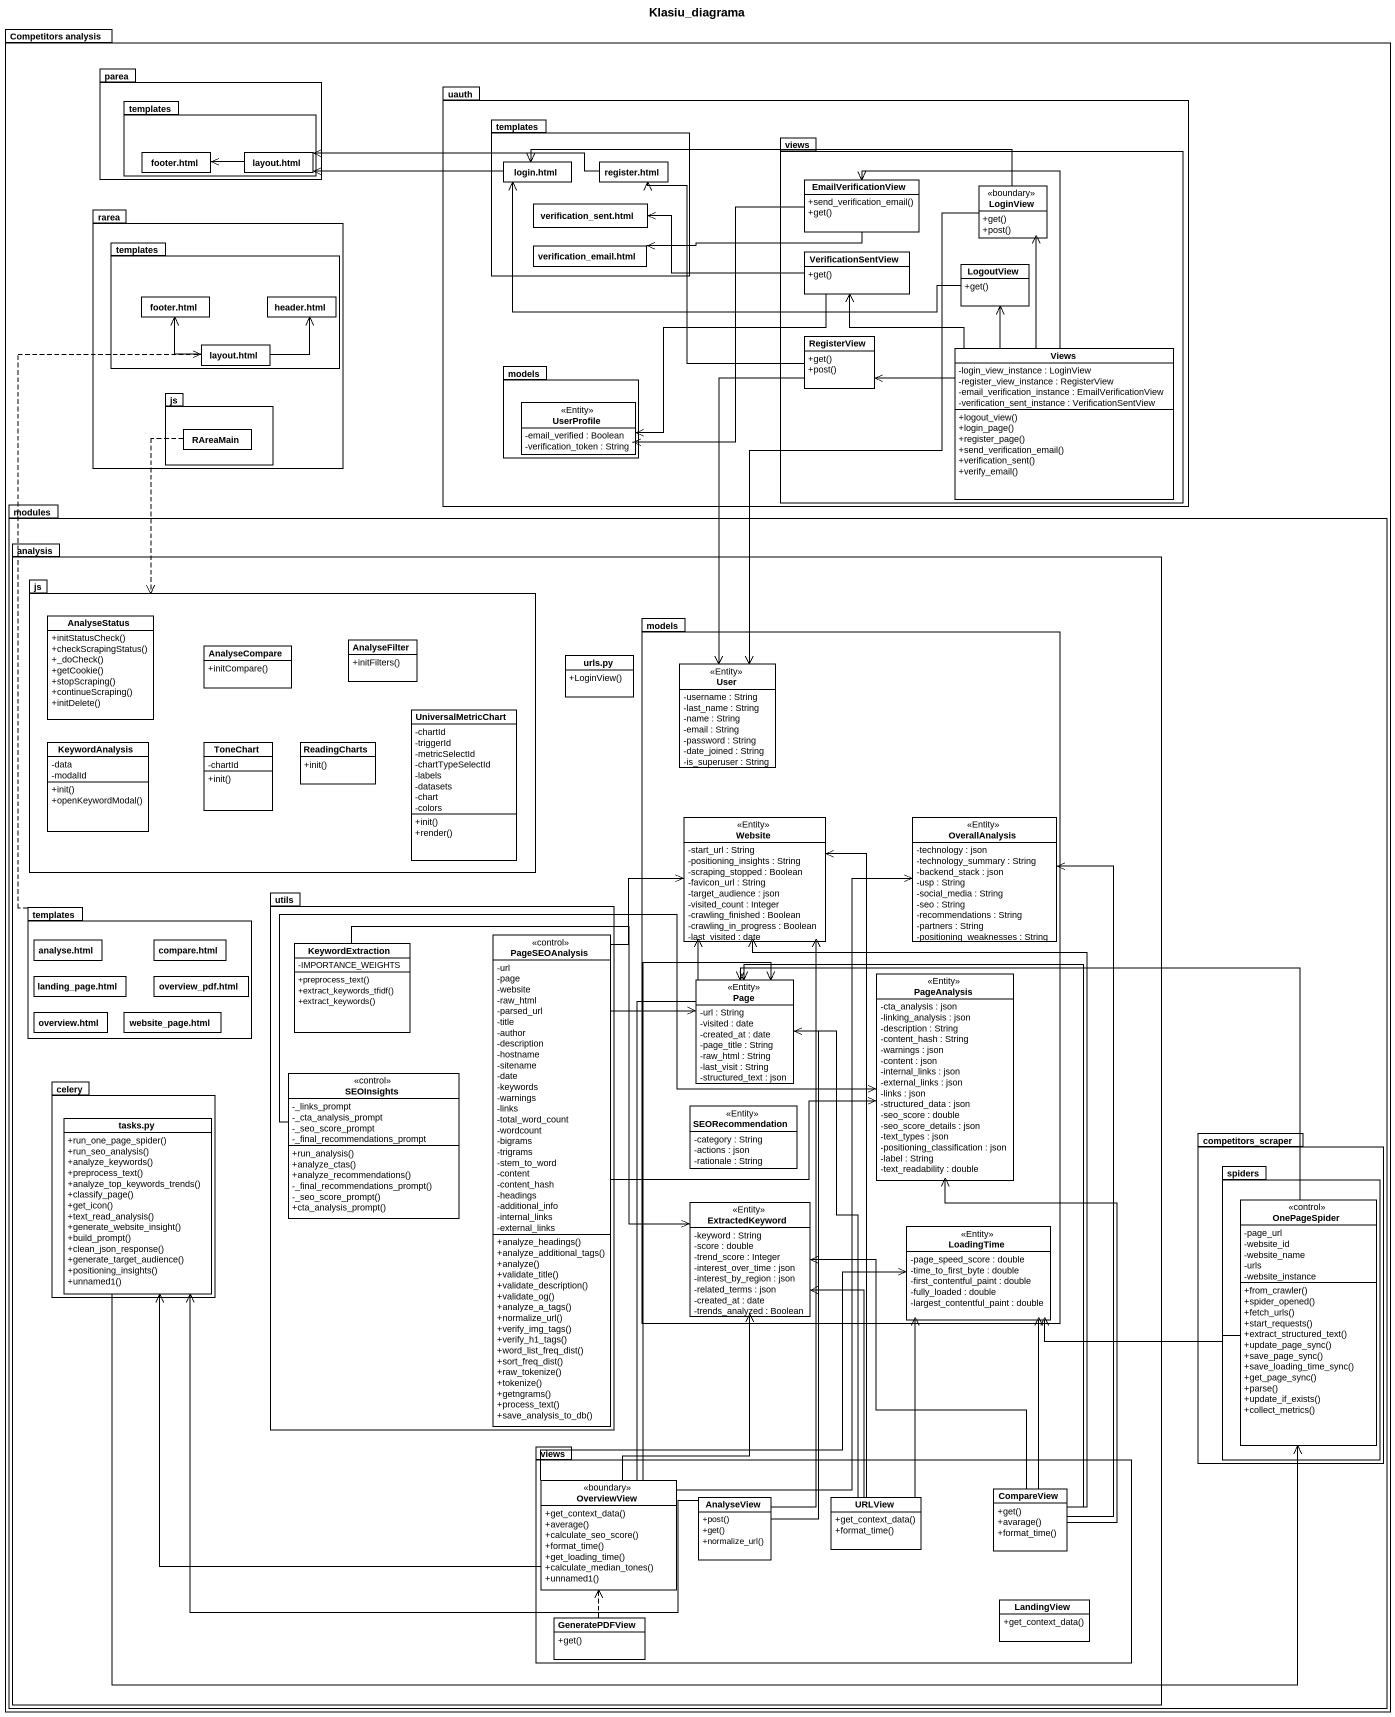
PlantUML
@startuml
title Klasiu_diagrama
hide circle
hide empty members
skinparam classAttributeIconSize 0
package "Competitors analysis" as Competitors_analysis {
  package parea {
    package templates {
      class "footer.html" as footer_html
      class "layout.html" as layout_html
    }
  }
  package uauth {
    package "templates" as templates_2 {
      class "login.html" as login_html
      class "register.html" as register_html
      class "verification_sent.html" as verification_sent_html
      class "verification_email.html" as verification_email_html
    }
    package views {
      class EmailVerificationView {
        +send_verification_email()
        +get()
      }
      class LoginView <<boundary>> {
        +get()
        +post()
      }
      class VerificationSentView {
        +get()
      }
      class LogoutView {
        +get()
      }
      class RegisterView {
        +get()
        +post()
      }
      class Views {
        -login_view_instance : LoginView
        -register_view_instance : RegisterView
        -email_verification_instance : EmailVerificationView
        -verification_sent_instance : VerificationSentView
        +logout_view()
        +login_page()
        +register_page()
        +send_verification_email()
        +verification_sent()
        +verify_email()
      }
    }
    package models {
      class UserProfile <<Entity>> {
        -email_verified : Boolean
        -verification_token : String
      }
    }
  }
  package rarea {
    package "templates" as templates_3 {
      class "footer.html" as footer_html_2
      class "header.html" as header_html
      class "layout.html" as layout_html_2
    }
    package js {
      class RAreaMain
    }
  }
  package modules {
    package analysis {
      package "js" as js_2 {
        class AnalyseStatus {
          +initStatusCheck()
          +checkScrapingStatus()
          +_doCheck()
          +getCookie()
          +stopScraping()
          +continueScraping()
          +initDelete()
        }
        class AnalyseCompare {
          +initCompare()
        }
        class AnalyseFilter {
          +initFilters()
        }
        class UniversalMetricChart {
          -chartId
          -triggerId
          -metricSelectId
          -chartTypeSelectId
          -labels
          -datasets
          -chart
          -colors
          +init()
          +render()
        }
        class KeywordAnalysis {
          -data
          -modalId
          +init()
          +openKeywordModal()
        }
        class ToneChart {
          -chartId
          +init()
        }
        class ReadingCharts {
          +init()
        }
      }
      package "models" as models_2 {
        class User <<Entity>> {
          -username : String
          -last_name : String
          -name : String
          -email : String
          -password : String
          -date_joined : String
          -is_superuser : String
        }
        class Website <<Entity>> {
          -start_url : String
          -positioning_insights : String
          -scraping_stopped : Boolean
          -favicon_url : String
          -target_audience : json
          -visited_count : Integer
          -crawling_finished : Boolean
          -crawling_in_progress : Boolean
          -last_visited : date
        }
        class OverallAnalysis <<Entity>> {
          -technology : json
          -technology_summary : String
          -backend_stack : json
          -usp : String
          -social_media : String
          -seo : String
          -recommendations : String
          -partners : String
          -positioning_weaknesses : String
        }
        class "Page" as Page_ <<Entity>> {
          -url : String
          -visited : date
          -created_at : date
          -page_title : String
          -raw_html : String
          -last_visit : String
          -structured_text : json
        }
        class PageAnalysis <<Entity>> {
          -cta_analysis : json
          -linking_analysis : json
          -description : String
          -content_hash : String
          -warnings : json
          -content : json
          -internal_links : json
          -external_links : json
          -links : json
          -structured_data : json
          -seo_score : double
          -seo_score_details : json
          -text_types : json
          -positioning_classification : json
          -label : String
          -text_readability : double
        }
        class SEORecommendation <<Entity>> {
          -category : String
          -actions : json
          -rationale : String
        }
        class ExtractedKeyword <<Entity>> {
          -keyword : String
          -score : double
          -trend_score : Integer
          -interest_over_time : json
          -interest_by_region : json
          -related_terms : json
          -created_at : date
          -trends_analyzed : Boolean
        }
        class LoadingTime <<Entity>> {
          -page_speed_score : double
          -time_to_first_byte : double
          -first_contentful_paint : double
          -fully_loaded : double
          -largest_contentful_paint : double
        }
      }
      class "urls.py" as urls_py {
        +LoginView()
      }
      package "templates" as templates_4 {
        class "analyse.html" as analyse_html
        class "compare.html" as compare_html
        class "landing_page.html" as landing_page_html
        class "overview_pdf.html" as overview_pdf_html
        class "overview.html" as overview_html
        class "website_page.html" as website_page_html
      }
      package utils {
        class KeywordExtraction {
          -IMPORTANCE_WEIGHTS
          +preprocess_text()
          +extract_keywords_tfidf()
          +extract_keywords()
        }
        class PageSEOAnalysis <<control>> {
          -url
          -page
          -website
          -raw_html
          -parsed_url
          -title
          -author
          -description
          -hostname
          -sitename
          -date
          -keywords
          -warnings
          -links
          -total_word_count
          -wordcount
          -bigrams
          -trigrams
          -stem_to_word
          -content
          -content_hash
          -headings
          -additional_info
          -internal_links
          -external_links
          +analyze_headings()
          +analyze_additional_tags()
          +analyze()
          +validate_title()
          +validate_description()
          +validate_og()
          +analyze_a_tags()
          +normalize_url()
          +verify_img_tags()
          +verify_h1_tags()
          +word_list_freq_dist()
          +sort_freq_dist()
          +raw_tokenize()
          +tokenize()
          +getngrams()
          +process_text()
          +save_analysis_to_db()
        }
        class SEOInsights <<control>> {
          -_links_prompt
          -_cta_analysis_prompt
          -_seo_score_prompt
          -_final_recommendations_prompt
          +run_analysis()
          +analyze_ctas()
          +analyze_recommendations()
          -_final_recommendations_prompt()
          -_seo_score_prompt()
          +cta_analysis_prompt()
        }
      }
      package celery {
        class "tasks.py" as tasks_py {
          +run_one_page_spider()
          +run_seo_analysis()
          +analyze_keywords()
          +preprocess_text()
          +analyze_top_keywords_trends()
          +classify_page()
          +get_icon()
          +text_read_analysis()
          +generate_website_insight()
          +build_prompt()
          +clean_json_response()
          +generate_target_audience()
          +positioning_insights()
          +unnamed1()
        }
      }
      package "views" as views_2 {
        class OverviewView <<boundary>> {
          +get_context_data()
          +average()
          +calculate_seo_score()
          +format_time()
          +get_loading_time()
          +calculate_median_tones()
          +unnamed1()
        }
        class AnalyseView {
          +post()
          +get()
          +normalize_url()
        }
        class URLView {
          +get_context_data()
          +format_time()
        }
        class CompareView {
          +get()
          +avarage()
          +format_time()
        }
        class GeneratePDFView {
          +get()
        }
        class LandingView {
          +get_context_data()
        }
      }
    }
    package competitors_scraper {
      package spiders {
        class OnePageSpider <<control>> {
          -page_url
          -website_id
          -website_name
          -urls
          -website_instance
          +from_crawler()
          +spider_opened()
          +fetch_urls()
          +start_requests()
          +extract_structured_text()
          +update_page_sync()
          +save_page_sync()
          +save_loading_time_sync()
          +get_page_sync()
          +parse()
          +update_if_exists()
          +collect_metrics()
        }
      }
    }
  }
}
layout_html -left-> footer_html
login_html -left-> layout_html
register_html -left-> layout_html
EmailVerificationView -left-> verification_email_html
EmailVerificationView --> UserProfile
LoginView -left-> login_html
LoginView --> User
VerificationSentView -left-> verification_sent_html
VerificationSentView -left-> UserProfile
LogoutView -left-> login_html
RegisterView -up-> register_html
RegisterView --> User
layout_html_2 -up-> footer_html_2
layout_html_2 -up-> header_html
Views -up-> EmailVerificationView
Views -up-> LoginView
Views -up-> VerificationSentView
Views -up-> LogoutView
Views -left-> RegisterView
RAreaMain ..> js_2
templates_4 .up.> layout_html_2
KeywordExtraction --> ExtractedKeyword
PageSEOAnalysis -up-> Website
PageSEOAnalysis -up-> Page_
PageSEOAnalysis -right-> PageAnalysis
SEOInsights -right-> PageAnalysis
tasks_py -right-> OnePageSpider
OnePageSpider -left-> Page_
OnePageSpider -left-> LoadingTime
OverviewView -up-> Website
OverviewView -up-> OverallAnalysis
OverviewView -up-> Page_
OverviewView -up-> tasks_py
OverviewView -up-> ExtractedKeyword
OverviewView -up-> LoadingTime
AnalyseView -up-> Website
AnalyseView -up-> Page_
AnalyseView -left-> tasks_py
URLView -up-> Website
URLView -up-> Page_
URLView -up-> ExtractedKeyword
URLView -up-> LoadingTime
CompareView -up-> Website
CompareView -up-> OverallAnalysis
CompareView -up-> Page_
CompareView -up-> PageAnalysis
CompareView -up-> ExtractedKeyword
CompareView -up-> LoadingTime
GeneratePDFView .up.> OverviewView
@enduml
